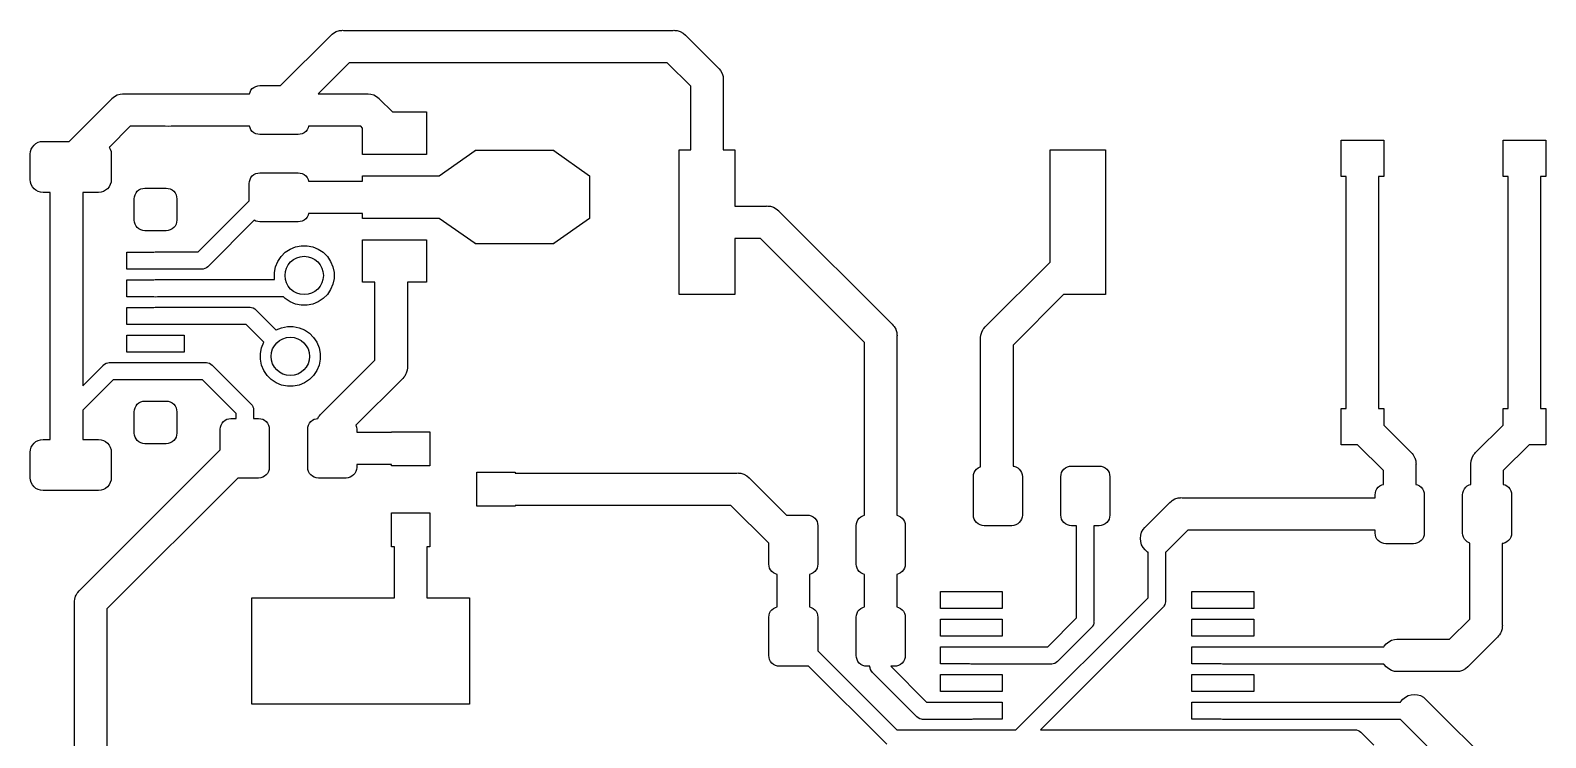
# Model space of a CAD drawing. Extents: x -39.8 to -4.3, y 0.5 to 39.2.
# Drawn here: x -39.84 to -4.29, y 22.59 to 39.2 of the extents above; entities that cross this region are included whole.
import ezdxf

# ---------------------------------------------------------------- set-up
doc = ezdxf.new("R2010")
doc.units = 0
doc.header["$MEASUREMENT"] = 0
doc.layers.add('BLACK', color=7, linetype='CONTINUOUS')

msp = doc.modelspace()

# ---------------------------------------------------------------- linework, layer by layer
at = {"layer": 'BLACK', "linetype": 'CONTINUOUS'}
for p, q in [((-32.7857, 39.0857), (-32.757, 39.1092)), ((-32.757, 39.1092), (-32.7277, 39.1333)), ((-32.7277, 39.1333), (-32.6615, 39.1687)), ((-32.6615, 39.1687), (-32.5897, 39.1905)), ((-32.5897, 39.1905), (-32.5337, 39.196)), ((-32.5337, 39.196), (-32.515, 39.1978)), ((-32.5337, 39.196), (-32.5337, 39.196)), ((-32.515, 39.1978), (-32.4963, 39.196)), ((-32.4963, 39.196), (-24.7587, 39.196)), ((-24.7587, 39.196), (-24.74, 39.1978)), ((-24.74, 39.1978), (-24.7213, 39.196)), ((-24.7213, 39.196), (-24.7213, 39.196)), ((-24.7213, 39.196), (-24.6653, 39.1905)), ((-24.6653, 39.1905), (-24.5935, 39.1687)), ((-24.5935, 39.1687), (-24.5273, 39.1333)), ((-24.5273, 39.1333), (-24.4693, 39.0857)), ((-33.9688, 37.9), (-32.7976, 39.0712)), ((-32.7976, 39.0712), (-32.7857, 39.0857)), ((-24.4693, 39.0857), (-24.4574, 39.0712)), ((-24.4574, 39.0712), (-23.7088, 38.3226)), ((-32.3572, 38.434), (-33.0852, 37.706)), ((-24.8978, 38.434), (-32.3572, 38.434)), ((-24.346, 37.8822), (-24.8978, 38.434)), ((-23.7088, 38.3226), (-23.6943, 38.3107)), ((-23.6943, 38.3107), (-23.6824, 38.2962)), ((-23.6824, 38.2962), (-23.6824, 38.2962)), ((-23.6824, 38.2962), (-23.6467, 38.2527)), ((-23.6467, 38.2527), (-23.6113, 38.1865)), ((-23.6113, 38.1865), (-23.5895, 38.1147)), ((-23.5895, 38.1147), (-23.584, 38.0587)), ((-23.584, 38.0587), (-23.5822, 38.04)), ((-23.5822, 38.04), (-23.584, 38.0213)), ((-37.8015, 37.6787), (-37.7297, 37.7005)), ((-37.7297, 37.7005), (-37.6737, 37.706)), ((-37.6737, 37.706), (-37.655, 37.7078)), ((-37.6737, 37.706), (-37.6737, 37.706)), ((-37.655, 37.7078), (-37.6363, 37.706)), ((-37.6363, 37.706), (-36.6187, 37.706)), ((-36.6187, 37.706), (-36.6, 37.7078)), ((-36.6, 37.7078), (-36.5813, 37.706)), ((-36.5813, 37.706), (-34.698, 37.706)), ((-34.698, 37.706), (-34.686, 37.7457)), ((-34.686, 37.7457), (-34.6629, 37.7889)), ((-34.6629, 37.7889), (-34.6318, 37.8268)), ((-34.6318, 37.8268), (-34.5939, 37.8579)), ((-34.5939, 37.8579), (-34.5507, 37.881)), ((-34.5507, 37.881), (-34.5038, 37.8952)), ((-34.5038, 37.8952), (-34.455, 37.9)), ((-34.455, 37.9), (-33.9688, 37.9)), ((-33.0852, 37.706), (-31.9487, 37.706)), ((-31.9487, 37.706), (-31.93, 37.7078)), ((-31.93, 37.7078), (-31.9113, 37.706)), ((-31.9113, 37.706), (-31.9113, 37.706)), ((-31.9113, 37.706), (-31.8553, 37.7005)), ((-31.8553, 37.7005), (-31.7835, 37.6787)), ((-24.346, 36.39), (-24.346, 37.8822)), ((-23.584, 38.0213), (-23.584, 36.39)), ((-38.5237, 36.9951), (-37.9376, 37.5812)), ((-37.9376, 37.5812), (-37.9257, 37.5957)), ((-37.9257, 37.5957), (-37.897, 37.6193)), ((-37.897, 37.6193), (-37.8677, 37.6433)), ((-37.8677, 37.6433), (-37.8015, 37.6787)), ((-31.7835, 37.6787), (-31.7173, 37.6433)), ((-31.7173, 37.6433), (-31.6593, 37.5957)), ((-31.6593, 37.5957), (-31.6474, 37.5812)), ((-31.6474, 37.5812), (-31.3462, 37.28)), ((-38.9288, 36.59), (-38.5237, 36.9951)), ((-38.5237, 36.9951), (-38.5237, 36.9951)), ((-31.3462, 37.28), (-30.545, 37.28)), ((-30.545, 37.28), (-30.545, 36.28)), ((-37.4972, 36.944), (-37.9849, 36.4563)), ((-36.6745, 36.944), (-37.4972, 36.944)), ((-36.605, 36.9372), (-36.6745, 36.944)), ((-36.5355, 36.944), (-36.605, 36.9372)), ((-34.698, 36.944), (-36.5355, 36.944)), ((-34.686, 36.9043), (-34.698, 36.944)), ((-34.6629, 36.8611), (-34.686, 36.9043)), ((-34.6318, 36.8232), (-34.6629, 36.8611)), ((-34.5939, 36.7921), (-34.6318, 36.8232)), ((-34.5507, 36.769), (-34.5939, 36.7921)), ((-34.5038, 36.7548), (-34.5507, 36.769)), ((-34.455, 36.75), (-34.5038, 36.7548)), ((-33.555, 36.75), (-34.455, 36.75)), ((-33.5062, 36.7548), (-33.555, 36.75)), ((-33.4593, 36.769), (-33.5062, 36.7548)), ((-33.4161, 36.7921), (-33.4593, 36.769)), ((-33.3782, 36.8232), (-33.4161, 36.7921)), ((-33.3471, 36.8611), (-33.3782, 36.8232)), ((-33.324, 36.9043), (-33.3471, 36.8611)), ((-33.312, 36.944), (-33.324, 36.9043)), ((-32.0878, 36.944), (-33.312, 36.944)), ((-32.045, 36.9012), (-32.0878, 36.944)), ((-32.045, 36.28), (-32.045, 36.9012)), ((-39.84, 36.29), (-39.8342, 36.3485)), ((-39.84, 35.69), (-39.84, 36.29)), ((-39.8342, 36.3485), (-39.8172, 36.4048)), ((-39.8172, 36.4048), (-39.7894, 36.4567)), ((-39.7894, 36.4567), (-39.7521, 36.5021)), ((-39.7521, 36.5021), (-39.7067, 36.5394)), ((-39.7067, 36.5394), (-39.6548, 36.5672)), ((-39.6548, 36.5672), (-39.5985, 36.5842)), ((-39.5985, 36.5842), (-39.54, 36.59)), ((-39.54, 36.59), (-38.9288, 36.59)), ((-37.9849, 36.4563), (-37.9885, 36.4527)), ((-37.9885, 36.4527), (-37.9628, 36.4048)), ((-37.9849, 36.4563), (-37.9849, 36.4563)), ((-37.9628, 36.4048), (-37.9458, 36.3485)), ((-37.9458, 36.3485), (-37.94, 36.29)), ((-37.94, 36.29), (-37.94, 35.69)), ((-30.545, 36.28), (-32.045, 36.28)), ((-30.2485, 35.7799), (-29.4015, 36.3728)), ((-29.4015, 36.3728), (-29.4015, 36.38)), ((-29.4015, 36.38), (-27.5615, 36.38)), ((-27.5615, 36.38), (-27.5615, 36.3719)), ((-27.5615, 36.3719), (-26.723, 35.78)), ((-24.615, 32.99), (-24.615, 36.39)), ((-24.615, 36.39), (-24.346, 36.39)), ((-23.584, 36.39), (-23.315, 36.39)), ((-23.315, 36.39), (-23.315, 35.071)), ((-15.915, 33.7538), (-15.915, 36.39)), ((-15.915, 36.39), (-14.615, 36.39)), ((-14.615, 36.39), (-14.615, 32.99)), ((-9.09, 35.765), (-9.09, 36.615)), ((-9.09, 36.615), (-8.09, 36.615)), ((-8.09, 36.615), (-8.09, 35.765)), ((-5.29, 35.765), (-5.29, 36.615)), ((-5.29, 36.615), (-4.29, 36.615)), ((-4.29, 36.615), (-4.29, 35.765)), ((-39.8342, 35.6315), (-39.84, 35.69)), ((-39.8172, 35.5752), (-39.8342, 35.6315)), ((-39.7894, 35.5233), (-39.8172, 35.5752)), ((-37.9628, 35.5752), (-37.9906, 35.5233)), ((-37.9458, 35.6315), (-37.9628, 35.5752)), ((-37.94, 35.69), (-37.9458, 35.6315)), ((-34.705, 35.6), (-34.7002, 35.6488)), ((-34.705, 35.1935), (-34.705, 35.6)), ((-34.7002, 35.6488), (-34.686, 35.6957)), ((-34.686, 35.6957), (-34.6629, 35.7389)), ((-34.6629, 35.7389), (-34.6318, 35.7768)), ((-34.6318, 35.7768), (-34.5939, 35.8079)), ((-34.5939, 35.8079), (-34.5507, 35.831)), ((-34.5507, 35.831), (-34.5038, 35.8452)), ((-34.5038, 35.8452), (-34.455, 35.85)), ((-34.455, 35.85), (-33.555, 35.85)), ((-33.555, 35.85), (-33.5062, 35.8452)), ((-33.5062, 35.8452), (-33.4593, 35.831)), ((-33.4593, 35.831), (-33.4161, 35.8079)), ((-33.4161, 35.8079), (-33.3782, 35.7768)), ((-33.3782, 35.7768), (-33.3471, 35.7389)), ((-33.3471, 35.7389), (-33.324, 35.6957)), ((-33.324, 35.6957), (-33.312, 35.656)), ((-33.312, 35.656), (-32.0485, 35.656)), ((-32.0485, 35.656), (-32.0485, 35.78)), ((-32.0485, 35.78), (-30.2485, 35.78)), ((-30.2485, 35.78), (-30.2485, 35.7799)), ((-26.723, 35.78), (-26.723, 34.78)), ((-8.971, 35.765), (-9.09, 35.765)), ((-8.971, 30.315), (-8.971, 35.765)), ((-8.09, 35.765), (-8.209, 35.765)), ((-8.209, 35.765), (-8.209, 30.315)), ((-5.171, 35.765), (-5.29, 35.765)), ((-5.171, 30.315), (-5.171, 35.765)), ((-4.29, 35.765), (-4.409, 35.765)), ((-4.409, 35.765), (-4.409, 30.315)), ((-39.7521, 35.4779), (-39.7894, 35.5233)), ((-39.7067, 35.4406), (-39.7521, 35.4779)), ((-39.6548, 35.4128), (-39.7067, 35.4406)), ((-39.5985, 35.3958), (-39.6548, 35.4128)), ((-39.54, 35.39), (-39.5985, 35.3958)), ((-39.371, 35.39), (-39.54, 35.39)), ((-39.371, 29.59), (-39.371, 35.39)), ((-38.24, 35.39), (-38.609, 35.39)), ((-38.609, 35.39), (-38.609, 30.8523)), ((-38.1815, 35.3958), (-38.24, 35.39)), ((-38.1252, 35.4128), (-38.1815, 35.3958)), ((-38.0733, 35.4406), (-38.1252, 35.4128)), ((-38.0279, 35.4779), (-38.0733, 35.4406)), ((-37.9906, 35.5233), (-38.0279, 35.4779)), ((-37.4025, 35.24), (-37.3977, 35.2888)), ((-37.4025, 34.74), (-37.4025, 35.24)), ((-37.3977, 35.2888), (-37.3835, 35.3357)), ((-37.3835, 35.3357), (-37.3604, 35.3789)), ((-37.3604, 35.3789), (-37.3293, 35.4168)), ((-37.3293, 35.4168), (-37.2914, 35.4479)), ((-37.2914, 35.4479), (-37.2482, 35.471)), ((-37.2482, 35.471), (-37.2013, 35.4852)), ((-37.2013, 35.4852), (-37.1525, 35.49)), ((-37.1525, 35.49), (-36.6525, 35.49)), ((-36.6525, 35.49), (-36.6037, 35.4852)), ((-36.6037, 35.4852), (-36.5568, 35.471)), ((-36.5568, 35.471), (-36.5136, 35.4479)), ((-36.5136, 35.4479), (-36.4757, 35.4168)), ((-36.4757, 35.4168), (-36.4446, 35.3789)), ((-36.4446, 35.3789), (-36.4215, 35.3357)), ((-36.4215, 35.3357), (-36.4073, 35.2888)), ((-36.4073, 35.2888), (-36.4025, 35.24)), ((-36.4025, 35.24), (-36.4025, 34.74)), ((-35.9053, 33.9932), (-34.705, 35.1935)), ((-33.324, 34.8543), (-33.3471, 34.8111)), ((-33.312, 34.894), (-33.324, 34.8543)), ((-32.0485, 34.894), (-33.312, 34.894)), ((-32.0485, 34.78), (-32.0485, 34.894)), ((-23.315, 35.071), (-22.5717, 35.071)), ((-22.5717, 35.071), (-22.553, 35.0728)), ((-22.553, 35.0728), (-22.5343, 35.071)), ((-22.5343, 35.071), (-22.5343, 35.071)), ((-22.5343, 35.071), (-22.4783, 35.0655)), ((-22.4783, 35.0655), (-22.4065, 35.0437)), ((-22.4065, 35.0437), (-22.3403, 35.0083)), ((-22.3403, 35.0083), (-22.2823, 34.9607)), ((-22.2823, 34.9607), (-22.2704, 34.9462)), ((-22.2704, 34.9462), (-19.6338, 32.3096)), ((-37.3977, 34.6912), (-37.4025, 34.74)), ((-37.3835, 34.6443), (-37.3977, 34.6912)), ((-37.3604, 34.6011), (-37.3835, 34.6443)), ((-37.3293, 34.5632), (-37.3604, 34.6011)), ((-37.2914, 34.5321), (-37.3293, 34.5632)), ((-37.2482, 34.509), (-37.2914, 34.5321)), ((-37.2013, 34.4948), (-37.2482, 34.509)), ((-37.1525, 34.49), (-37.2013, 34.4948)), ((-36.6525, 34.49), (-37.1525, 34.49)), ((-36.6037, 34.4948), (-36.6525, 34.49)), ((-36.5568, 34.509), (-36.6037, 34.4948)), ((-36.5136, 34.5321), (-36.5568, 34.509)), ((-36.4757, 34.5632), (-36.5136, 34.5321)), ((-36.4446, 34.6011), (-36.4757, 34.5632)), ((-36.4215, 34.6443), (-36.4446, 34.6011)), ((-36.4073, 34.6912), (-36.4215, 34.6443)), ((-36.4025, 34.74), (-36.4073, 34.6912)), ((-34.5859, 34.7379), (-35.6704, 33.6534)), ((-34.5507, 34.719), (-34.5859, 34.7379)), ((-34.5038, 34.7048), (-34.5507, 34.719)), ((-34.455, 34.7), (-34.5038, 34.7048)), ((-33.555, 34.7), (-34.455, 34.7)), ((-33.5062, 34.7048), (-33.555, 34.7)), ((-33.4593, 34.719), (-33.5062, 34.7048)), ((-33.4161, 34.7421), (-33.4593, 34.719)), ((-33.3782, 34.7732), (-33.4161, 34.7421)), ((-33.3471, 34.8111), (-33.3782, 34.7732)), ((-30.2485, 34.78), (-32.0485, 34.78)), ((-29.4015, 34.1872), (-30.2485, 34.7801)), ((-30.2485, 34.7801), (-30.2485, 34.78)), ((-26.723, 34.78), (-27.5615, 34.1881)), ((-33.6192, 34.1131), (-33.4839, 34.14)), ((-33.4839, 34.14), (-33.3461, 34.14)), ((-33.3461, 34.14), (-33.2108, 34.1131)), ((-32.045, 33.28), (-32.045, 34.28)), ((-32.045, 34.28), (-30.545, 34.28)), ((-30.545, 34.28), (-30.545, 33.28)), ((-29.4015, 34.18), (-29.4015, 34.1872)), ((-27.5615, 34.18), (-29.4015, 34.18)), ((-27.5615, 34.1881), (-27.5615, 34.18)), ((-22.7108, 34.309), (-23.315, 34.309)), ((-23.315, 34.309), (-23.315, 32.99)), ((-20.271, 31.8692), (-22.7108, 34.309)), ((-37.5775, 33.59), (-37.5775, 33.99)), ((-37.5775, 33.99), (-36.9432, 33.99)), ((-36.9432, 33.99), (-36.9423, 33.9903)), ((-36.9423, 33.9903), (-36.9125, 33.9932)), ((-36.9125, 33.9932), (-35.9053, 33.9932)), ((-34.0353, 33.7716), (-33.9587, 33.8862)), ((-33.9587, 33.8862), (-33.8612, 33.9837)), ((-33.8612, 33.9837), (-33.7466, 34.0603)), ((-33.7466, 34.0603), (-33.6192, 34.1131)), ((-33.2108, 34.1131), (-33.0834, 34.0603)), ((-33.0834, 34.0603), (-32.9688, 33.9837)), ((-32.9688, 33.9837), (-32.8713, 33.8862)), ((-32.8713, 33.8862), (-32.7947, 33.7716)), ((-36.9432, 33.59), (-37.5775, 33.59)), ((-36.9423, 33.5897), (-36.9432, 33.59)), ((-36.9125, 33.5868), (-36.9423, 33.5897)), ((-35.8311, 33.5868), (-36.9125, 33.5868)), ((-35.8211, 33.5858), (-35.8311, 33.5868)), ((-35.8111, 33.5868), (-35.8211, 33.5858)), ((-35.7813, 33.5897), (-35.8111, 33.5868)), ((-35.8111, 33.5868), (-35.8111, 33.5868)), ((-35.743, 33.6014), (-35.7813, 33.5897)), ((-35.7077, 33.6202), (-35.743, 33.6014)), ((-35.6767, 33.6456), (-35.7077, 33.6202)), ((-35.6704, 33.6534), (-35.6767, 33.6456)), ((-34.115, 33.5089), (-34.0881, 33.6442)), ((-34.115, 33.3711), (-34.115, 33.5089)), ((-34.0881, 33.6442), (-34.0353, 33.7716)), ((-32.7947, 33.7716), (-32.7419, 33.6442)), ((-32.7419, 33.6442), (-32.715, 33.5089)), ((-32.715, 33.5089), (-32.715, 33.3711)), ((-17.4212, 32.2476), (-15.915, 33.7538)), ((-37.5775, 32.94), (-37.5775, 33.34)), ((-37.5775, 33.34), (-36.9432, 33.34)), ((-36.9432, 33.34), (-36.9423, 33.3403)), ((-36.9423, 33.3403), (-36.9125, 33.3432)), ((-36.9125, 33.3432), (-36.9025, 33.3442)), ((-36.9125, 33.3432), (-36.9125, 33.3432)), ((-36.9025, 33.3442), (-36.8925, 33.3432)), ((-36.8925, 33.3432), (-34.1095, 33.3432)), ((-34.1095, 33.3432), (-34.115, 33.3711)), ((-32.7947, 33.1084), (-32.8713, 32.9938)), ((-32.7419, 33.2358), (-32.7947, 33.1084)), ((-32.715, 33.3711), (-32.7419, 33.2358)), ((-31.756, 33.28), (-32.045, 33.28)), ((-31.756, 31.4478), (-31.756, 33.28)), ((-30.545, 33.28), (-30.994, 33.28)), ((-30.994, 33.28), (-30.994, 31.3087)), ((-36.9506, 32.94), (-37.5775, 32.94)), ((-36.9391, 32.9365), (-36.9506, 32.94)), ((-36.8993, 32.9326), (-36.9391, 32.9365)), ((-36.8595, 32.9365), (-36.8993, 32.9326)), ((-36.8586, 32.9368), (-36.8595, 32.9365)), ((-33.9017, 32.9368), (-36.8586, 32.9368)), ((-33.8612, 32.8963), (-33.9017, 32.9368)), ((-33.7466, 32.8197), (-33.8612, 32.8963)), ((-33.6192, 32.7669), (-33.7466, 32.8197)), ((-33.4839, 32.74), (-33.6192, 32.7669)), ((-33.3461, 32.74), (-33.4839, 32.74)), ((-33.2108, 32.7669), (-33.3461, 32.74)), ((-33.0834, 32.8197), (-33.2108, 32.7669)), ((-32.9688, 32.8963), (-33.0834, 32.8197)), ((-32.8713, 32.9938), (-32.9688, 32.8963)), ((-23.315, 32.99), (-24.615, 32.99)), ((-15.6012, 32.99), (-16.784, 31.8072)), ((-14.615, 32.99), (-15.6012, 32.99)), ((-37.5775, 32.29), (-37.5775, 32.69)), ((-37.5775, 32.69), (-36.9432, 32.69)), ((-36.9432, 32.69), (-36.9423, 32.6903)), ((-36.9423, 32.6903), (-36.9125, 32.6932)), ((-36.9125, 32.6932), (-34.7, 32.6932)), ((-34.7, 32.6932), (-34.69, 32.6942)), ((-34.69, 32.6942), (-34.68, 32.6932)), ((-34.68, 32.6932), (-34.68, 32.6932)), ((-34.68, 32.6932), (-34.6502, 32.6903)), ((-34.6502, 32.6903), (-34.6119, 32.6786)), ((-34.6119, 32.6786), (-34.5766, 32.6598)), ((-34.5766, 32.6598), (-34.5456, 32.6344)), ((-34.5456, 32.6344), (-34.5393, 32.6266)), ((-34.5393, 32.6266), (-34.2893, 32.3766)), ((-34.2893, 32.3766), (-34.2893, 32.3766)), ((-34.2893, 32.3766), (-34.0724, 32.1598)), ((-36.9432, 32.29), (-37.5775, 32.29)), ((-37.5775, 31.64), (-37.5775, 32.04)), ((-37.5775, 32.04), (-36.2275, 32.04)), ((-36.9423, 32.2897), (-36.9432, 32.29)), ((-36.9125, 32.2868), (-36.9423, 32.2897)), ((-34.7742, 32.2868), (-36.9125, 32.2868)), ((-36.2275, 32.04), (-36.2275, 31.64)), ((-34.5766, 32.0893), (-34.7742, 32.2868)), ((-34.3598, 31.8724), (-34.5766, 32.0893)), ((-34.5766, 32.0893), (-34.5766, 32.0893)), ((-34.0724, 32.1598), (-34.0716, 32.1603)), ((-34.0716, 32.1603), (-33.9442, 32.2131)), ((-33.9442, 32.2131), (-33.8089, 32.24)), ((-33.8089, 32.24), (-33.6711, 32.24)), ((-33.6711, 32.24), (-33.5358, 32.2131)), ((-33.5358, 32.2131), (-33.4084, 32.1603)), ((-33.4084, 32.1603), (-33.2938, 32.0837)), ((-33.2938, 32.0837), (-33.1963, 31.9862)), ((-19.6338, 32.3096), (-19.6193, 32.2977)), ((-19.6193, 32.2977), (-19.5957, 32.269)), ((-19.5957, 32.269), (-19.5717, 32.2397)), ((-19.5717, 32.2397), (-19.5385, 32.1777)), ((-19.5385, 32.1777), (-19.5363, 32.1735)), ((-19.5363, 32.1735), (-19.5145, 32.1017)), ((-19.5145, 32.1017), (-19.5096, 32.0514)), ((-19.5096, 32.0514), (-19.5072, 32.027)), ((-19.5072, 32.027), (-19.509, 32.0083)), ((-19.509, 32.0083), (-19.509, 27.808)), ((-17.5458, 31.9862), (-17.5405, 32.0397)), ((-17.5405, 32.0397), (-17.5187, 32.1115)), ((-17.5187, 32.1115), (-17.4926, 32.1603)), ((-17.4926, 32.1603), (-17.4833, 32.1777)), ((-17.4833, 32.1777), (-17.4673, 32.1972)), ((-17.4673, 32.1972), (-17.4357, 32.2357)), ((-17.4357, 32.2357), (-17.4212, 32.2476)), ((-36.2275, 31.64), (-37.5775, 31.64)), ((-34.44, 31.6089), (-34.4131, 31.7442)), ((-34.4131, 31.7442), (-34.3603, 31.8716)), ((-34.3603, 31.8716), (-34.3598, 31.8724)), ((-33.1963, 31.9862), (-33.1197, 31.8716)), ((-33.1197, 31.8716), (-33.0669, 31.7442)), ((-33.0669, 31.7442), (-33.04, 31.6089)), ((-20.271, 27.9337), (-20.271, 31.8692)), ((-17.5478, 31.965), (-17.5458, 31.9862)), ((-17.546, 31.9463), (-17.5478, 31.965)), ((-17.546, 28.9504), (-17.546, 31.9463)), ((-16.784, 31.8072), (-16.784, 28.9619)), ((-38.609, 30.8523), (-38.1346, 31.3266)), ((-38.1346, 31.3266), (-38.1283, 31.3344)), ((-38.1283, 31.3344), (-38.0973, 31.3598)), ((-38.0973, 31.3598), (-38.062, 31.3786)), ((-38.062, 31.3786), (-38.0237, 31.3903)), ((-38.0237, 31.3903), (-37.9939, 31.3932)), ((-37.9939, 31.3932), (-37.9839, 31.3942)), ((-37.9939, 31.3932), (-37.9939, 31.3932)), ((-37.9839, 31.3942), (-37.9739, 31.3932)), ((-37.9739, 31.3932), (-35.725, 31.3932)), ((-35.725, 31.3932), (-35.715, 31.3942)), ((-35.715, 31.3942), (-35.705, 31.3932)), ((-35.705, 31.3932), (-35.705, 31.3932)), ((-35.705, 31.3932), (-35.6752, 31.3903)), ((-35.6752, 31.3903), (-35.6369, 31.3786)), ((-35.6369, 31.3786), (-35.6016, 31.3598)), ((-35.6016, 31.3598), (-35.5706, 31.3344)), ((-35.5706, 31.3344), (-35.5643, 31.3266)), ((-35.5643, 31.3266), (-34.6714, 30.4337)), ((-34.44, 31.4711), (-34.44, 31.6089)), ((-34.4131, 31.3358), (-34.44, 31.4711)), ((-34.3603, 31.2084), (-34.4131, 31.3358)), ((-33.0669, 31.3358), (-33.1197, 31.2084)), ((-33.04, 31.4711), (-33.0669, 31.3358)), ((-33.04, 31.6089), (-33.04, 31.4711)), ((-33.0142, 30.1896), (-31.756, 31.4478)), ((-30.994, 31.3087), (-30.9922, 31.29)), ((-30.9922, 31.29), (-30.994, 31.2713)), ((-37.8997, 30.9868), (-38.609, 30.2775)), ((-35.7992, 30.9868), (-37.8997, 30.9868)), ((-35.0112, 30.1988), (-35.7992, 30.9868)), ((-34.2837, 31.0938), (-34.3603, 31.2084)), ((-34.1862, 30.9963), (-34.2837, 31.0938)), ((-34.0716, 30.9197), (-34.1862, 30.9963)), ((-33.2938, 30.9963), (-33.4084, 30.9197)), ((-33.1963, 31.0938), (-33.2938, 30.9963)), ((-33.1197, 31.2084), (-33.1963, 31.0938)), ((-31.1188, 31.0074), (-32.2012, 29.925)), ((-31.1043, 31.0193), (-31.1188, 31.0074)), ((-31.0763, 31.0534), (-31.1043, 31.0193)), ((-31.0567, 31.0773), (-31.0763, 31.0534)), ((-31.0382, 31.1119), (-31.0567, 31.0773)), ((-31.0213, 31.1435), (-31.0382, 31.1119)), ((-30.9995, 31.2153), (-31.0213, 31.1435)), ((-30.994, 31.2713), (-30.9995, 31.2153)), ((-30.994, 31.2713), (-30.994, 31.2713)), ((-33.9442, 30.8669), (-34.0716, 30.9197)), ((-33.8089, 30.84), (-33.9442, 30.8669)), ((-33.6711, 30.84), (-33.8089, 30.84)), ((-33.5358, 30.8669), (-33.6711, 30.84)), ((-33.4084, 30.9197), (-33.5358, 30.8669)), ((-38.609, 30.2775), (-38.609, 29.59)), ((-37.4025, 30.24), (-37.3977, 30.2888)), ((-37.4025, 29.74), (-37.4025, 30.24)), ((-37.3977, 30.2888), (-37.3835, 30.3357)), ((-37.3835, 30.3357), (-37.3604, 30.3789)), ((-37.3604, 30.3789), (-37.3293, 30.4168)), ((-37.3293, 30.4168), (-37.2914, 30.4479)), ((-37.2914, 30.4479), (-37.2482, 30.471)), ((-37.2482, 30.471), (-37.2013, 30.4852)), ((-37.2013, 30.4852), (-37.1525, 30.49)), ((-37.1525, 30.49), (-36.6525, 30.49)), ((-36.6525, 30.49), (-36.6037, 30.4852)), ((-36.6037, 30.4852), (-36.5568, 30.471)), ((-36.5568, 30.471), (-36.5136, 30.4479)), ((-36.5136, 30.4479), (-36.4757, 30.4168)), ((-36.4757, 30.4168), (-36.4446, 30.3789)), ((-36.4446, 30.3789), (-36.4215, 30.3357)), ((-36.4215, 30.3357), (-36.4073, 30.2888)), ((-36.4073, 30.2888), (-36.4025, 30.24)), ((-36.4025, 30.24), (-36.4025, 29.74)), ((-34.6714, 30.4337), (-34.6636, 30.4274)), ((-34.6636, 30.4274), (-34.6573, 30.4196)), ((-34.6573, 30.4196), (-34.6382, 30.3964)), ((-34.6382, 30.3964), (-34.6194, 30.3611)), ((-34.6194, 30.3611), (-34.6171, 30.3537)), ((-34.6171, 30.3537), (-34.6077, 30.3228)), ((-34.6077, 30.3228), (-34.6048, 30.293)), ((-34.6048, 30.293), (-34.6048, 30.293)), ((-34.6048, 30.293), (-34.6038, 30.283)), ((-34.6038, 30.283), (-34.6048, 30.273)), ((-34.6048, 30.273), (-34.6048, 30.082)), ((-9.09, 29.465), (-9.09, 30.315)), ((-9.09, 30.315), (-8.971, 30.315)), ((-8.209, 30.315), (-8.09, 30.315)), ((-8.09, 30.315), (-8.09, 29.9288)), ((-5.29, 29.9288), (-5.29, 30.315)), ((-5.29, 30.315), (-5.171, 30.315)), ((-4.409, 30.315), (-4.29, 30.315)), ((-4.29, 30.315), (-4.29, 29.465)), ((-35.383, 29.832), (-35.3782, 29.8808)), ((-35.3782, 29.8808), (-35.364, 29.9277)), ((-35.364, 29.9277), (-35.3409, 29.9709)), ((-35.3409, 29.9709), (-35.3098, 30.0088)), ((-35.3098, 30.0088), (-35.2719, 30.0399)), ((-35.2719, 30.0399), (-35.2287, 30.063)), ((-35.2287, 30.063), (-35.1818, 30.0772)), ((-35.1818, 30.0772), (-35.133, 30.082)), ((-35.133, 30.082), (-35.0112, 30.082)), ((-35.0112, 30.082), (-35.0112, 30.1988)), ((-34.6048, 30.082), (-34.483, 30.082)), ((-34.483, 30.082), (-34.4342, 30.0772)), ((-34.4342, 30.0772), (-34.3873, 30.063)), ((-34.3873, 30.063), (-34.3441, 30.0399)), ((-34.3441, 30.0399), (-34.3062, 30.0088)), ((-34.3062, 30.0088), (-34.2751, 29.9709)), ((-34.2751, 29.9709), (-34.252, 29.9277)), ((-34.252, 29.9277), (-34.2378, 29.8808)), ((-34.2378, 29.8808), (-34.233, 29.832)), ((-33.333, 29.832), (-33.3282, 29.8808)), ((-33.3282, 29.8808), (-33.314, 29.9277)), ((-33.314, 29.9277), (-33.2909, 29.9709)), ((-33.2909, 29.9709), (-33.2598, 30.0088)), ((-33.2598, 30.0088), (-33.2219, 30.0399)), ((-33.2219, 30.0399), (-33.1787, 30.063)), ((-33.1787, 30.063), (-33.1318, 30.0772)), ((-33.1318, 30.0772), (-33.0972, 30.0806)), ((-33.0972, 30.0806), (-33.0899, 30.0944)), ((-33.0899, 30.0944), (-33.0763, 30.1197)), ((-33.0763, 30.1197), (-33.0563, 30.1441)), ((-33.0563, 30.1441), (-33.0287, 30.1777)), ((-33.0287, 30.1777), (-33.0142, 30.1896)), ((-32.2012, 29.925), (-32.1878, 29.8808)), ((-32.1878, 29.8808), (-32.183, 29.832)), ((-8.09, 29.9288), (-7.45883, 29.2976)), ((-5.92117, 29.2976), (-5.29, 29.9288)), ((-39.7521, 29.5021), (-39.7067, 29.5394)), ((-39.7067, 29.5394), (-39.6548, 29.5672)), ((-39.6548, 29.5672), (-39.5985, 29.5842)), ((-39.5985, 29.5842), (-39.54, 29.59)), ((-39.54, 29.59), (-39.371, 29.59)), ((-38.609, 29.59), (-38.24, 29.59)), ((-38.24, 29.59), (-38.1815, 29.5842)), ((-38.1815, 29.5842), (-38.1252, 29.5672)), ((-38.1252, 29.5672), (-38.0733, 29.5394)), ((-38.0733, 29.5394), (-38.0279, 29.5021)), ((-37.3977, 29.6912), (-37.4025, 29.74)), ((-37.3835, 29.6443), (-37.3977, 29.6912)), ((-37.3604, 29.6011), (-37.3835, 29.6443)), ((-37.3293, 29.5632), (-37.3604, 29.6011)), ((-37.2914, 29.5321), (-37.3293, 29.5632)), ((-37.2482, 29.509), (-37.2914, 29.5321)), ((-37.2013, 29.4948), (-37.2482, 29.509)), ((-36.5568, 29.509), (-36.6037, 29.4948)), ((-36.5136, 29.5321), (-36.5568, 29.509)), ((-36.4757, 29.5632), (-36.5136, 29.5321)), ((-36.4446, 29.6011), (-36.4757, 29.5632)), ((-36.4215, 29.6443), (-36.4446, 29.6011)), ((-36.4073, 29.6912), (-36.4215, 29.6443)), ((-36.4025, 29.74), (-36.4073, 29.6912)), ((-35.383, 29.3458), (-35.383, 29.832)), ((-34.233, 29.832), (-34.233, 28.932)), ((-33.333, 28.932), (-33.333, 29.832)), ((-32.183, 29.832), (-32.183, 29.763)), ((-32.183, 29.763), (-31.365, 29.763)), ((-31.365, 29.763), (-31.365, 29.77)), ((-31.365, 29.77), (-30.465, 29.77)), ((-30.465, 29.77), (-30.465, 28.97)), ((-39.84, 29.29), (-39.8342, 29.3485)), ((-39.84, 28.69), (-39.84, 29.29)), ((-39.8342, 29.3485), (-39.8172, 29.4048)), ((-39.8172, 29.4048), (-39.7894, 29.4567)), ((-39.7894, 29.4567), (-39.7521, 29.5021)), ((-38.6798, 26.049), (-35.383, 29.3458)), ((-38.0279, 29.5021), (-37.9906, 29.4567)), ((-37.9906, 29.4567), (-37.9628, 29.4048)), ((-37.9628, 29.4048), (-37.9458, 29.3485)), ((-37.9458, 29.3485), (-37.94, 29.29)), ((-37.94, 29.29), (-37.94, 28.69)), ((-37.1525, 29.49), (-37.2013, 29.4948)), ((-36.6525, 29.49), (-37.1525, 29.49)), ((-36.6037, 29.4948), (-36.6525, 29.49)), ((-8.70381, 29.465), (-9.09, 29.465)), ((-8.096, 28.8572), (-8.70381, 29.465)), ((-7.45883, 29.2976), (-7.44429, 29.2857)), ((-7.44429, 29.2857), (-7.42075, 29.257)), ((-7.42075, 29.257), (-7.39668, 29.2277)), ((-7.39668, 29.2277), (-7.36547, 29.1693)), ((-7.36547, 29.1693), (-7.3613, 29.1615)), ((-7.3613, 29.1615), (-7.33951, 29.0897)), ((-6.04049, 29.0897), (-6.0187, 29.1615)), ((-6.0187, 29.1615), (-5.98332, 29.2277)), ((-5.98332, 29.2277), (-5.95399, 29.2634)), ((-5.95399, 29.2634), (-5.93571, 29.2857)), ((-5.93571, 29.2857), (-5.92117, 29.2976)), ((-4.67618, 29.465), (-5.284, 28.8572)), ((-4.29, 29.465), (-4.67618, 29.465)), ((-34.252, 28.8363), (-34.2751, 28.7931)), ((-34.2378, 28.8832), (-34.252, 28.8363)), ((-34.233, 28.932), (-34.2378, 28.8832)), ((-33.3282, 28.8832), (-33.333, 28.932)), ((-33.314, 28.8363), (-33.3282, 28.8832)), ((-33.2909, 28.7931), (-33.314, 28.8363)), ((-32.202, 28.8363), (-32.2251, 28.7931)), ((-32.1878, 28.8832), (-32.202, 28.8363)), ((-32.183, 28.932), (-32.1878, 28.8832)), ((-31.365, 29.001), (-32.183, 29.001)), ((-32.183, 29.001), (-32.183, 28.932)), ((-31.365, 28.97), (-31.365, 29.001)), ((-30.465, 28.97), (-31.365, 28.97)), ((-29.365, 28.02), (-29.365, 28.82)), ((-29.365, 28.82), (-28.465, 28.82)), ((-28.465, 28.82), (-28.465, 28.801)), ((-28.465, 28.801), (-23.2637, 28.801)), ((-23.2637, 28.801), (-23.245, 28.8028)), ((-23.245, 28.8028), (-23.2263, 28.801)), ((-23.2263, 28.801), (-23.2263, 28.801)), ((-23.2263, 28.801), (-23.1703, 28.7955)), ((-17.7102, 28.7638), (-17.696, 28.8107)), ((-17.696, 28.8107), (-17.6729, 28.8539)), ((-17.6729, 28.8539), (-17.6418, 28.8918)), ((-17.6418, 28.8918), (-17.6039, 28.9229)), ((-17.6039, 28.9229), (-17.5607, 28.946)), ((-17.5607, 28.946), (-17.546, 28.9504)), ((-16.784, 28.9619), (-16.7662, 28.9602)), ((-16.7662, 28.9602), (-16.7193, 28.946)), ((-16.7193, 28.946), (-16.6761, 28.9229)), ((-16.6761, 28.9229), (-16.6382, 28.8918)), ((-16.6382, 28.8918), (-16.6071, 28.8539)), ((-16.6071, 28.8539), (-16.584, 28.8107)), ((-16.584, 28.8107), (-16.5698, 28.7638)), ((-15.6602, 28.7638), (-15.646, 28.8107)), ((-15.646, 28.8107), (-15.6229, 28.8539)), ((-15.6229, 28.8539), (-15.5918, 28.8918)), ((-15.5918, 28.8918), (-15.5539, 28.9229)), ((-15.5539, 28.9229), (-15.5107, 28.946)), ((-15.5107, 28.946), (-15.4638, 28.9602)), ((-15.4638, 28.9602), (-15.415, 28.965)), ((-15.415, 28.965), (-14.765, 28.965)), ((-14.765, 28.965), (-14.7162, 28.9602)), ((-14.7162, 28.9602), (-14.6693, 28.946)), ((-14.6693, 28.946), (-14.6261, 28.9229)), ((-14.6261, 28.9229), (-14.5882, 28.8918)), ((-14.5882, 28.8918), (-14.5571, 28.8539)), ((-14.5571, 28.8539), (-14.534, 28.8107)), ((-14.534, 28.8107), (-14.5198, 28.7638)), ((-8.096, 28.533), (-8.096, 28.8572)), ((-7.33951, 29.0897), (-7.334, 29.0337)), ((-7.334, 29.0337), (-7.33216, 29.015)), ((-7.33216, 29.015), (-7.334, 28.9963)), ((-7.334, 28.9963), (-7.334, 28.533)), ((-6.04784, 29.015), (-6.04049, 29.0897)), ((-6.046, 28.9963), (-6.04784, 29.015)), ((-6.046, 28.533), (-6.046, 28.9963)), ((-5.284, 28.8572), (-5.284, 28.533)), ((-39.8342, 28.6315), (-39.84, 28.69)), ((-39.8172, 28.5752), (-39.8342, 28.6315)), ((-39.7894, 28.5233), (-39.8172, 28.5752)), ((-39.7521, 28.4779), (-39.7894, 28.5233)), ((-39.7067, 28.4406), (-39.7521, 28.4779)), ((-39.6548, 28.4128), (-39.7067, 28.4406)), ((-38.0733, 28.4406), (-38.1252, 28.4128)), ((-38.0279, 28.4779), (-38.0733, 28.4406)), ((-34.9692, 28.682), (-38.0427, 25.6085)), ((-37.9906, 28.5233), (-38.0279, 28.4779)), ((-37.9628, 28.5752), (-37.9906, 28.5233)), ((-37.9458, 28.6315), (-37.9628, 28.5752)), ((-37.94, 28.69), (-37.9458, 28.6315)), ((-34.483, 28.682), (-34.9692, 28.682)), ((-34.4342, 28.6868), (-34.483, 28.682)), ((-34.3873, 28.701), (-34.4342, 28.6868)), ((-34.3441, 28.7241), (-34.3873, 28.701)), ((-34.3062, 28.7552), (-34.3441, 28.7241)), ((-34.2751, 28.7931), (-34.3062, 28.7552)), ((-33.2598, 28.7552), (-33.2909, 28.7931)), ((-33.2219, 28.7241), (-33.2598, 28.7552)), ((-33.1787, 28.701), (-33.2219, 28.7241)), ((-33.1318, 28.6868), (-33.1787, 28.701)), ((-33.083, 28.682), (-33.1318, 28.6868)), ((-32.433, 28.682), (-33.083, 28.682)), ((-32.3842, 28.6868), (-32.433, 28.682)), ((-32.3373, 28.701), (-32.3842, 28.6868)), ((-32.2941, 28.7241), (-32.3373, 28.701)), ((-32.2562, 28.7552), (-32.2941, 28.7241)), ((-32.2251, 28.7931), (-32.2562, 28.7552)), ((-23.1703, 28.7955), (-23.0985, 28.7737)), ((-23.0985, 28.7737), (-23.0323, 28.7383)), ((-23.0323, 28.7383), (-22.9743, 28.6907)), ((-22.9743, 28.6907), (-22.9624, 28.6762)), ((-22.9624, 28.6762), (-22.1012, 27.815)), ((-17.715, 28.715), (-17.7102, 28.7638)), ((-17.715, 27.815), (-17.715, 28.715)), ((-16.5698, 28.7638), (-16.565, 28.715)), ((-16.565, 28.715), (-16.565, 27.815)), ((-15.665, 28.715), (-15.6602, 28.7638)), ((-15.665, 27.815), (-15.665, 28.715)), ((-14.5198, 28.7638), (-14.515, 28.715)), ((-14.515, 28.715), (-14.515, 27.815)), ((-8.24787, 28.4289), (-8.21678, 28.4668)), ((-8.21678, 28.4668), (-8.17889, 28.4979)), ((-8.17889, 28.4979), (-8.13567, 28.521)), ((-8.13567, 28.521), (-8.096, 28.533)), ((-7.334, 28.533), (-7.29433, 28.521)), ((-7.29433, 28.521), (-7.25111, 28.4979)), ((-7.25111, 28.4979), (-7.21322, 28.4668)), ((-7.21322, 28.4668), (-7.18213, 28.4289)), ((-6.19787, 28.4289), (-6.16678, 28.4668)), ((-6.16678, 28.4668), (-6.12889, 28.4979)), ((-6.12889, 28.4979), (-6.08567, 28.521)), ((-6.08567, 28.521), (-6.046, 28.533)), ((-5.284, 28.533), (-5.24433, 28.521)), ((-5.24433, 28.521), (-5.20111, 28.4979)), ((-5.20111, 28.4979), (-5.16322, 28.4668)), ((-5.16322, 28.4668), (-5.13213, 28.4289)), ((-39.5985, 28.3958), (-39.6548, 28.4128)), ((-39.54, 28.39), (-39.5985, 28.3958)), ((-38.24, 28.39), (-39.54, 28.39)), ((-38.1815, 28.3958), (-38.24, 28.39)), ((-38.1252, 28.4128), (-38.1815, 28.3958)), ((-13.6976, 27.5212), (-13.1226, 28.0962)), ((-13.1226, 28.0962), (-13.1107, 28.1107)), ((-13.1107, 28.1107), (-13.0708, 28.1435)), ((-13.0708, 28.1435), (-13.0527, 28.1583)), ((-13.0527, 28.1583), (-12.9865, 28.1937)), ((-12.9865, 28.1937), (-12.9147, 28.2155)), ((-12.9147, 28.2155), (-12.8587, 28.221)), ((-12.8587, 28.221), (-12.84, 28.2228)), ((-12.8587, 28.221), (-12.8587, 28.221)), ((-12.84, 28.2228), (-12.8213, 28.221)), ((-12.8213, 28.221), (-8.29, 28.221)), ((-8.29, 28.29), (-8.2852, 28.3388)), ((-8.29, 28.221), (-8.29, 28.29)), ((-8.2852, 28.3388), (-8.27097, 28.3857)), ((-8.27097, 28.3857), (-8.24787, 28.4289)), ((-7.18213, 28.4289), (-7.15903, 28.3857)), ((-7.15903, 28.3857), (-7.1448, 28.3388)), ((-7.1448, 28.3388), (-7.14, 28.29)), ((-7.14, 28.29), (-7.14, 27.39)), ((-6.24, 28.29), (-6.2352, 28.3388)), ((-6.24, 27.39), (-6.24, 28.29)), ((-6.2352, 28.3388), (-6.22097, 28.3857)), ((-6.22097, 28.3857), (-6.19787, 28.4289)), ((-5.13213, 28.4289), (-5.10903, 28.3857)), ((-5.10903, 28.3857), (-5.0948, 28.3388)), ((-5.0948, 28.3388), (-5.09, 28.29)), ((-5.09, 28.29), (-5.09, 27.39)), ((-31.365, 27.07), (-31.365, 27.87)), ((-31.365, 27.87), (-30.465, 27.87)), ((-30.465, 27.87), (-30.465, 27.07)), ((-28.465, 28.02), (-29.365, 28.02)), ((-23.4028, 28.039), (-28.465, 28.039)), ((-28.465, 28.039), (-28.465, 28.02)), ((-22.515, 27.1512), (-23.4028, 28.039)), ((-22.1012, 27.815), (-21.615, 27.815)), ((-21.615, 27.815), (-21.5662, 27.8102)), ((-21.5662, 27.8102), (-21.5193, 27.796)), ((-21.5193, 27.796), (-21.4761, 27.7729)), ((-21.4761, 27.7729), (-21.4382, 27.7418)), ((-21.4382, 27.7418), (-21.4071, 27.7039)), ((-20.4229, 27.7039), (-20.3918, 27.7418)), ((-20.3918, 27.7418), (-20.3539, 27.7729)), ((-20.3539, 27.7729), (-20.3107, 27.796)), ((-20.3107, 27.796), (-20.271, 27.808)), ((-20.271, 27.808), (-20.271, 27.9337)), ((-20.271, 27.9337), (-20.271, 27.9337)), ((-19.509, 27.808), (-19.4693, 27.796)), ((-19.4693, 27.796), (-19.4261, 27.7729)), ((-19.4261, 27.7729), (-19.3882, 27.7418)), ((-19.3882, 27.7418), (-19.3571, 27.7039)), ((-17.7102, 27.7662), (-17.715, 27.815)), ((-17.696, 27.7193), (-17.7102, 27.7662)), ((-16.5698, 27.7662), (-16.584, 27.7193)), ((-16.565, 27.815), (-16.5698, 27.7662)), ((-15.6602, 27.7662), (-15.665, 27.815)), ((-15.646, 27.7193), (-15.6602, 27.7662)), ((-14.5198, 27.7662), (-14.534, 27.7193)), ((-14.515, 27.815), (-14.5198, 27.7662)), ((-21.4071, 27.7039), (-21.384, 27.6607)), ((-21.384, 27.6607), (-21.3698, 27.6138)), ((-21.3698, 27.6138), (-21.365, 27.565)), ((-21.365, 27.565), (-21.365, 26.665)), ((-20.465, 27.565), (-20.4602, 27.6138)), ((-20.465, 26.665), (-20.465, 27.565)), ((-20.4602, 27.6138), (-20.446, 27.6607)), ((-20.446, 27.6607), (-20.4229, 27.7039)), ((-19.3571, 27.7039), (-19.334, 27.6607)), ((-19.334, 27.6607), (-19.3198, 27.6138)), ((-19.3198, 27.6138), (-19.315, 27.565)), ((-19.315, 27.565), (-19.315, 26.665)), ((-17.6729, 27.6761), (-17.696, 27.7193)), ((-17.6418, 27.6382), (-17.6729, 27.6761)), ((-17.6039, 27.6071), (-17.6418, 27.6382)), ((-17.5607, 27.584), (-17.6039, 27.6071)), ((-17.5138, 27.5698), (-17.5607, 27.584)), ((-17.465, 27.565), (-17.5138, 27.5698)), ((-16.815, 27.565), (-17.465, 27.565)), ((-16.7662, 27.5698), (-16.815, 27.565)), ((-16.7193, 27.584), (-16.7662, 27.5698)), ((-16.6761, 27.6071), (-16.7193, 27.584)), ((-16.6382, 27.6382), (-16.6761, 27.6071)), ((-16.6071, 27.6761), (-16.6382, 27.6382)), ((-16.584, 27.7193), (-16.6071, 27.6761)), ((-15.6229, 27.6761), (-15.646, 27.7193)), ((-15.5918, 27.6382), (-15.6229, 27.6761)), ((-15.5539, 27.6071), (-15.5918, 27.6382)), ((-15.5107, 27.584), (-15.5539, 27.6071)), ((-15.4638, 27.5698), (-15.5107, 27.584)), ((-15.415, 27.565), (-15.4638, 27.5698)), ((-15.2932, 27.565), (-15.415, 27.565)), ((-15.2932, 25.3992), (-15.2932, 27.565)), ((-14.765, 27.565), (-14.8868, 27.565)), ((-14.8868, 27.565), (-14.8868, 25.325)), ((-14.7162, 27.5698), (-14.765, 27.565)), ((-14.6693, 27.584), (-14.7162, 27.5698)), ((-14.6261, 27.6071), (-14.6693, 27.584)), ((-14.5882, 27.6382), (-14.6261, 27.6071)), ((-14.5571, 27.6761), (-14.5882, 27.6382)), ((-14.534, 27.7193), (-14.5571, 27.6761)), ((-13.7905, 27.3397), (-13.7687, 27.4115)), ((-13.7687, 27.4115), (-13.7333, 27.4777)), ((-13.7333, 27.4777), (-13.6976, 27.5212)), ((-12.6822, 27.459), (-13.1588, 26.9824)), ((-8.29, 27.459), (-12.6822, 27.459)), ((-8.29, 27.39), (-8.29, 27.459)), ((-8.2852, 27.3412), (-8.29, 27.39)), ((-7.14, 27.39), (-7.1448, 27.3412)), ((-6.2352, 27.3412), (-6.24, 27.39)), ((-5.09, 27.39), (-5.0948, 27.3412)), ((-31.296, 27.07), (-31.365, 27.07)), ((-31.296, 25.87), (-31.296, 27.07)), ((-30.465, 27.07), (-30.534, 27.07)), ((-30.534, 27.07), (-30.534, 25.87)), ((-22.515, 26.665), (-22.515, 27.1512)), ((-13.7978, 27.265), (-13.7905, 27.3397)), ((-13.7905, 27.1903), (-13.7978, 27.265)), ((-13.7687, 27.1185), (-13.7905, 27.1903)), ((-13.7333, 27.0523), (-13.7687, 27.1185)), ((-13.6857, 26.9943), (-13.7333, 27.0523)), ((-8.27097, 27.2943), (-8.2852, 27.3412)), ((-8.24787, 27.2511), (-8.27097, 27.2943)), ((-8.21678, 27.2132), (-8.24787, 27.2511)), ((-8.17889, 27.1821), (-8.21678, 27.2132)), ((-8.13567, 27.159), (-8.17889, 27.1821)), ((-8.08877, 27.1448), (-8.13567, 27.159)), ((-8.04, 27.14), (-8.08877, 27.1448)), ((-7.39, 27.14), (-8.04, 27.14)), ((-7.34123, 27.1448), (-7.39, 27.14)), ((-7.29433, 27.159), (-7.34123, 27.1448)), ((-7.25111, 27.1821), (-7.29433, 27.159)), ((-7.21322, 27.2132), (-7.25111, 27.1821)), ((-7.18213, 27.2511), (-7.21322, 27.2132)), ((-7.15903, 27.2943), (-7.18213, 27.2511)), ((-7.1448, 27.3412), (-7.15903, 27.2943)), ((-6.22097, 27.2943), (-6.2352, 27.3412)), ((-6.19787, 27.2511), (-6.22097, 27.2943)), ((-6.16678, 27.2132), (-6.19787, 27.2511)), ((-6.12889, 27.1821), (-6.16678, 27.2132)), ((-6.08567, 27.159), (-6.12889, 27.1821)), ((-6.071, 27.1546), (-6.08567, 27.159)), ((-6.071, 25.3728), (-6.071, 27.1546)), ((-5.29123, 27.1448), (-5.309, 27.1431)), ((-5.309, 27.1431), (-5.309, 25.2337)), ((-5.24433, 27.159), (-5.29123, 27.1448)), ((-5.20111, 27.1821), (-5.24433, 27.159)), ((-5.16322, 27.2132), (-5.20111, 27.1821)), ((-5.13213, 27.2511), (-5.16322, 27.2132)), ((-5.10903, 27.2943), (-5.13213, 27.2511)), ((-5.0948, 27.3412), (-5.10903, 27.2943)), ((-22.5102, 26.6162), (-22.515, 26.665)), ((-21.365, 26.665), (-21.3698, 26.6162)), ((-20.4602, 26.6162), (-20.465, 26.665)), ((-19.315, 26.665), (-19.3198, 26.6162)), ((-13.6277, 26.9467), (-13.6857, 26.9943)), ((-13.6182, 26.9416), (-13.6277, 26.9467)), ((-13.6182, 25.8728), (-13.6182, 26.9416)), ((-13.2023, 26.9467), (-13.2118, 26.9416)), ((-13.2118, 26.9416), (-13.2118, 25.7986)), ((-13.1588, 26.9824), (-13.2023, 26.9467)), ((-22.496, 26.5693), (-22.5102, 26.6162)), ((-22.4729, 26.5261), (-22.496, 26.5693)), ((-22.4418, 26.4882), (-22.4729, 26.5261)), ((-22.4039, 26.4571), (-22.4418, 26.4882)), ((-22.3607, 26.434), (-22.4039, 26.4571)), ((-22.321, 26.422), (-22.3607, 26.434)), ((-22.321, 25.658), (-22.321, 26.422)), ((-21.5193, 26.434), (-21.559, 26.422)), ((-21.559, 26.422), (-21.559, 25.658)), ((-21.4761, 26.4571), (-21.5193, 26.434)), ((-21.4382, 26.4882), (-21.4761, 26.4571)), ((-21.4071, 26.5261), (-21.4382, 26.4882)), ((-21.384, 26.5693), (-21.4071, 26.5261)), ((-21.3698, 26.6162), (-21.384, 26.5693)), ((-20.446, 26.5693), (-20.4602, 26.6162)), ((-20.4229, 26.5261), (-20.446, 26.5693)), ((-20.3918, 26.4882), (-20.4229, 26.5261)), ((-20.3539, 26.4571), (-20.3918, 26.4882)), ((-20.3107, 26.434), (-20.3539, 26.4571)), ((-20.271, 26.422), (-20.3107, 26.434)), ((-20.271, 25.658), (-20.271, 26.422)), ((-19.4693, 26.434), (-19.509, 26.422)), ((-19.509, 26.422), (-19.509, 25.658)), ((-19.4261, 26.4571), (-19.4693, 26.434)), ((-19.3882, 26.4882), (-19.4261, 26.4571)), ((-19.3571, 26.5261), (-19.3882, 26.4882)), ((-19.334, 26.5693), (-19.3571, 26.5261)), ((-19.3198, 26.6162), (-19.334, 26.5693)), ((-38.7666, 25.933), (-38.742, 25.979)), ((-38.742, 25.979), (-38.726, 25.9985)), ((-38.726, 25.9985), (-38.6944, 26.0371)), ((-38.6944, 26.0371), (-38.6798, 26.049)), ((-18.49, 25.62), (-18.49, 26.02)), ((-18.49, 26.02), (-17.04, 26.02)), ((-17.04, 26.02), (-17.04, 25.62)), ((-12.59, 25.62), (-12.59, 26.02)), ((-12.59, 26.02), (-11.14, 26.02)), ((-11.14, 26.02), (-11.14, 25.62)), ((-38.8065, 25.7663), (-38.8043, 25.7886)), ((-38.8047, 25.7476), (-38.8065, 25.7663)), ((-38.8047, 19.5224), (-38.8047, 25.7476)), ((-38.8043, 25.7886), (-38.7991, 25.841)), ((-38.7991, 25.841), (-38.7774, 25.9129)), ((-38.7774, 25.9129), (-38.7666, 25.933)), ((-38.0427, 25.6085), (-38.0427, 19.6615)), ((-34.64, 23.37), (-34.64, 25.87)), ((-34.64, 25.87), (-31.296, 25.87)), ((-30.534, 25.87), (-29.54, 25.87)), ((-29.54, 25.87), (-29.54, 23.37)), ((-22.4418, 25.5918), (-22.4039, 25.6229)), ((-22.4039, 25.6229), (-22.3607, 25.646)), ((-22.3607, 25.646), (-22.321, 25.658)), ((-21.559, 25.658), (-21.5193, 25.646)), ((-21.5193, 25.646), (-21.4761, 25.6229)), ((-21.4761, 25.6229), (-21.4382, 25.5918)), ((-20.3918, 25.5918), (-20.3539, 25.6229)), ((-20.3539, 25.6229), (-20.3107, 25.646)), ((-20.3107, 25.646), (-20.271, 25.658)), ((-19.509, 25.658), (-19.4693, 25.646)), ((-19.4693, 25.646), (-19.4261, 25.6229)), ((-19.4261, 25.6229), (-19.3882, 25.5918)), ((-17.04, 25.62), (-18.49, 25.62)), ((-16.7178, 22.7732), (-13.6182, 25.8728)), ((-13.2784, 25.6379), (-16.143, 22.7732)), ((-13.2706, 25.6442), (-13.2784, 25.6379)), ((-13.2575, 25.6602), (-13.2706, 25.6442)), ((-13.2452, 25.6752), (-13.2575, 25.6602)), ((-13.2264, 25.7105), (-13.2452, 25.6752)), ((-13.2147, 25.7488), (-13.2264, 25.7105)), ((-13.2264, 25.7105), (-13.2264, 25.7105)), ((-13.2118, 25.7786), (-13.2147, 25.7488)), ((-13.2118, 25.7986), (-13.2108, 25.7886)), ((-13.2108, 25.7886), (-13.2118, 25.7786)), ((-13.2118, 25.7786), (-13.2118, 25.7786)), ((-11.14, 25.62), (-12.59, 25.62)), ((-22.515, 25.415), (-22.5102, 25.4638)), ((-22.515, 24.515), (-22.515, 25.415)), ((-22.5102, 25.4638), (-22.496, 25.5107)), ((-22.496, 25.5107), (-22.4729, 25.5539)), ((-22.4729, 25.5539), (-22.4418, 25.5918)), ((-21.4382, 25.5918), (-21.4071, 25.5539)), ((-21.4071, 25.5539), (-21.384, 25.5107)), ((-21.384, 25.5107), (-21.3698, 25.4638)), ((-21.3698, 25.4638), (-21.365, 25.415)), ((-21.365, 25.415), (-21.365, 24.6274)), ((-20.465, 25.415), (-20.4602, 25.4638)), ((-20.465, 24.515), (-20.465, 25.415)), ((-20.4602, 25.4638), (-20.446, 25.5107)), ((-20.446, 25.5107), (-20.4229, 25.5539)), ((-20.4229, 25.5539), (-20.3918, 25.5918)), ((-19.3882, 25.5918), (-19.3571, 25.5539)), ((-19.3571, 25.5539), (-19.334, 25.5107)), ((-19.334, 25.5107), (-19.3198, 25.4638)), ((-19.3198, 25.4638), (-19.315, 25.415)), ((-19.315, 25.415), (-19.315, 24.515)), ((-18.49, 24.97), (-18.49, 25.37)), ((-18.49, 25.37), (-17.04, 25.37)), ((-17.04, 25.37), (-17.04, 24.97)), ((-15.9692, 24.7232), (-15.2932, 25.3992)), ((-14.8897, 25.2752), (-14.9014, 25.2369)), ((-14.8868, 25.305), (-14.8897, 25.2752)), ((-14.8868, 25.325), (-14.8858, 25.315)), ((-14.8858, 25.315), (-14.8868, 25.305)), ((-14.8868, 25.305), (-14.8868, 25.305)), ((-12.59, 24.97), (-12.59, 25.37)), ((-12.59, 25.37), (-11.14, 25.37)), ((-11.14, 25.37), (-11.14, 24.97)), ((-6.54281, 24.901), (-6.071, 25.3728)), ((-17.04, 24.97), (-18.49, 24.97)), ((-14.9534, 25.1643), (-15.7343, 24.3834)), ((-14.9456, 25.1706), (-14.9534, 25.1643)), ((-14.9246, 25.1963), (-14.9456, 25.1706)), ((-14.9202, 25.2016), (-14.9246, 25.1963)), ((-14.9014, 25.2369), (-14.9202, 25.2016)), ((-14.9014, 25.2369), (-14.9014, 25.2369)), ((-11.14, 24.97), (-12.59, 24.97)), ((-7.90651, 24.8737), (-7.83469, 24.8955)), ((-7.83469, 24.8955), (-7.77871, 24.901)), ((-7.77871, 24.901), (-6.54281, 24.901)), ((-5.43382, 24.9324), (-6.10235, 24.2638)), ((-5.41929, 24.9443), (-5.43382, 24.9324)), ((-5.3941, 24.975), (-5.41929, 24.9443)), ((-5.37168, 25.0023), (-5.3941, 24.975)), ((-5.34985, 25.0431), (-5.37168, 25.0023)), ((-5.3363, 25.0685), (-5.34985, 25.0431)), ((-5.31451, 25.1403), (-5.3363, 25.0685)), ((-5.309, 25.1963), (-5.31451, 25.1403)), ((-5.309, 25.2337), (-5.30716, 25.215)), ((-5.30716, 25.215), (-5.309, 25.1963)), ((-5.309, 25.1963), (-5.309, 25.1963)), ((-21.365, 24.6274), (-19.5108, 22.7732)), ((-18.49, 24.32), (-18.49, 24.72)), ((-18.49, 24.72), (-17.8057, 24.72)), ((-17.8057, 24.72), (-17.8048, 24.7203)), ((-17.8048, 24.7203), (-17.775, 24.7232)), ((-17.775, 24.7232), (-15.9692, 24.7232)), ((-12.59, 24.32), (-12.59, 24.72)), ((-12.59, 24.72), (-11.9057, 24.72)), ((-11.9057, 24.72), (-11.9048, 24.7203)), ((-11.9048, 24.7203), (-11.875, 24.7232)), ((-11.875, 24.7232), (-8.0834, 24.7232)), ((-8.0834, 24.7232), (-8.07832, 24.7327)), ((-8.07832, 24.7327), (-8.03071, 24.7907)), ((-8.03071, 24.7907), (-7.9727, 24.8383)), ((-7.9727, 24.8383), (-7.90651, 24.8737)), ((-22.5102, 24.4662), (-22.515, 24.515)), ((-22.496, 24.4193), (-22.5102, 24.4662)), ((-22.4729, 24.3761), (-22.496, 24.4193)), ((-22.4418, 24.3382), (-22.4729, 24.3761)), ((-22.4039, 24.3071), (-22.4418, 24.3382)), ((-22.3607, 24.284), (-22.4039, 24.3071)), ((-22.3138, 24.2698), (-22.3607, 24.284)), ((-22.265, 24.265), (-22.3138, 24.2698)), ((-21.615, 24.265), (-22.265, 24.265)), ((-21.5807, 24.2684), (-21.615, 24.265)), ((-19.7457, 22.4334), (-21.5807, 24.2684)), ((-20.4602, 24.4662), (-20.465, 24.515)), ((-20.446, 24.4193), (-20.4602, 24.4662)), ((-20.4229, 24.3761), (-20.446, 24.4193)), ((-20.3918, 24.3382), (-20.4229, 24.3761)), ((-20.3539, 24.3071), (-20.3918, 24.3382)), ((-20.3107, 24.284), (-20.3539, 24.3071)), ((-20.2638, 24.2698), (-20.3107, 24.284)), ((-20.215, 24.265), (-20.2638, 24.2698)), ((-20.144, 24.265), (-20.215, 24.265)), ((-20.1442, 24.2636), (-20.144, 24.265)), ((-20.1432, 24.2536), (-20.1442, 24.2636)), ((-20.1403, 24.2238), (-20.1432, 24.2536)), ((-20.1432, 24.2536), (-20.1432, 24.2536)), ((-20.1286, 24.1855), (-20.1403, 24.2238)), ((-20.1098, 24.1502), (-20.1286, 24.1855)), ((-20.1286, 24.1855), (-20.1286, 24.1855)), ((-19.565, 24.265), (-19.654, 24.265)), ((-19.654, 24.265), (-18.8122, 23.4232)), ((-19.5162, 24.2698), (-19.565, 24.265)), ((-19.4693, 24.284), (-19.5162, 24.2698)), ((-19.4261, 24.3071), (-19.4693, 24.284)), ((-19.3882, 24.3382), (-19.4261, 24.3071)), ((-19.3571, 24.3761), (-19.3882, 24.3382)), ((-19.334, 24.4193), (-19.3571, 24.3761)), ((-19.3198, 24.4662), (-19.334, 24.4193)), ((-19.315, 24.515), (-19.3198, 24.4662)), ((-17.8057, 24.32), (-18.49, 24.32)), ((-17.8048, 24.3197), (-17.8057, 24.32)), ((-17.775, 24.3168), (-17.8048, 24.3197)), ((-15.895, 24.3168), (-17.775, 24.3168)), ((-15.885, 24.3158), (-15.895, 24.3168)), ((-15.875, 24.3168), (-15.885, 24.3158)), ((-15.8452, 24.3197), (-15.875, 24.3168)), ((-15.875, 24.3168), (-15.875, 24.3168)), ((-15.8069, 24.3314), (-15.8452, 24.3197)), ((-15.7716, 24.3502), (-15.8069, 24.3314)), ((-15.7406, 24.3756), (-15.7716, 24.3502)), ((-15.7343, 24.3834), (-15.7406, 24.3756)), ((-11.9057, 24.32), (-12.59, 24.32)), ((-11.9048, 24.3197), (-11.9057, 24.32)), ((-11.875, 24.3168), (-11.9048, 24.3197)), ((-8.0834, 24.3168), (-11.875, 24.3168)), ((-8.07832, 24.3073), (-8.0834, 24.3168)), ((-8.03071, 24.2493), (-8.07832, 24.3073)), ((-7.9727, 24.2017), (-8.03071, 24.2493)), ((-7.90651, 24.1663), (-7.9727, 24.2017)), ((-6.1723, 24.2017), (-6.23849, 24.1663)), ((-6.11429, 24.2493), (-6.1723, 24.2017)), ((-6.10235, 24.2638), (-6.11429, 24.2493)), ((-20.1006, 24.139), (-20.1098, 24.1502)), ((-20.0844, 24.1192), (-20.1006, 24.139)), ((-20.0766, 24.1129), (-20.0844, 24.1192)), ((-19.0471, 23.0834), (-20.0766, 24.1129)), ((-18.49, 23.67), (-18.49, 24.07)), ((-18.49, 24.07), (-17.04, 24.07)), ((-17.04, 24.07), (-17.04, 23.67)), ((-12.59, 23.67), (-12.59, 24.07)), ((-12.59, 24.07), (-11.14, 24.07)), ((-11.14, 24.07), (-11.14, 23.67)), ((-7.83469, 24.1445), (-7.90651, 24.1663)), ((-7.77871, 24.139), (-7.83469, 24.1445)), ((-6.40371, 24.139), (-7.77871, 24.139)), ((-6.385, 24.1372), (-6.40371, 24.139)), ((-6.36629, 24.139), (-6.385, 24.1372)), ((-6.31031, 24.1445), (-6.36629, 24.139)), ((-6.36629, 24.139), (-6.36629, 24.139)), ((-6.23849, 24.1663), (-6.31031, 24.1445)), ((-17.04, 23.67), (-18.49, 23.67)), ((-11.14, 23.67), (-12.59, 23.67)), ((-7.68832, 23.4327), (-7.64071, 23.4907)), ((-7.64071, 23.4907), (-7.5827, 23.5383)), ((-7.5827, 23.5383), (-7.51651, 23.5737)), ((-7.51651, 23.5737), (-7.44469, 23.5955)), ((-7.44469, 23.5955), (-7.37, 23.6028)), ((-7.37, 23.6028), (-7.29531, 23.5955)), ((-7.29531, 23.5955), (-7.22349, 23.5737)), ((-7.22349, 23.5737), (-7.1573, 23.5383)), ((-7.1573, 23.5383), (-7.11382, 23.5026)), ((-7.11382, 23.5026), (-5.38382, 21.7726)), ((-29.54, 23.37), (-34.64, 23.37)), ((-18.8122, 23.4232), (-17.755, 23.4232)), ((-17.755, 23.4232), (-17.7252, 23.4203)), ((-17.7252, 23.4203), (-17.7243, 23.42)), ((-17.7243, 23.42), (-17.04, 23.42)), ((-17.04, 23.42), (-17.04, 23.02)), ((-12.59, 23.02), (-12.59, 23.42)), ((-12.59, 23.42), (-11.9057, 23.42)), ((-11.9057, 23.42), (-11.9048, 23.4203)), ((-11.9048, 23.4203), (-11.875, 23.4232)), ((-11.875, 23.4232), (-7.6934, 23.4232)), ((-7.6934, 23.4232), (-7.68832, 23.4327)), ((-19.5108, 22.7732), (-16.7178, 22.7732)), ((-19.0408, 23.0756), (-19.0471, 23.0834)), ((-19.0098, 23.0502), (-19.0408, 23.0756)), ((-18.9745, 23.0314), (-19.0098, 23.0502)), ((-18.9362, 23.0197), (-18.9745, 23.0314)), ((-18.9064, 23.0168), (-18.9362, 23.0197)), ((-18.8964, 23.0158), (-18.9064, 23.0168)), ((-18.9064, 23.0168), (-18.9064, 23.0168)), ((-18.8864, 23.0168), (-18.8964, 23.0158)), ((-17.755, 23.0168), (-18.8864, 23.0168)), ((-17.7252, 23.0197), (-17.755, 23.0168)), ((-17.7243, 23.02), (-17.7252, 23.0197)), ((-17.04, 23.02), (-17.7243, 23.02)), ((-16.143, 22.7732), (-8.77997, 22.7732)), ((-11.9057, 23.02), (-12.59, 23.02)), ((-11.9048, 23.0197), (-11.9057, 23.02)), ((-11.875, 23.0168), (-11.9048, 23.0197)), ((-7.6934, 23.0168), (-11.875, 23.0168)), ((-8.77997, 22.7732), (-8.77, 22.7742)), ((-8.77, 22.7742), (-8.76003, 22.7732)), ((-8.76003, 22.7732), (-8.76002, 22.7732)), ((-8.76002, 22.7732), (-8.73017, 22.7703)), ((-8.73017, 22.7703), (-8.69186, 22.7586)), ((-8.69186, 22.7586), (-8.65656, 22.7398)), ((-7.68832, 23.0073), (-7.6934, 23.0168)), ((-7.65264, 22.9638), (-7.68832, 23.0073)), ((-6.021, 21.3322), (-7.65264, 22.9638)), ((-8.65656, 22.7398), (-8.62562, 22.7144)), ((-8.62562, 22.7144), (-8.61925, 22.7066)), ((-8.61925, 22.7066), (-8.32499, 22.4124))]:
    msp.add_line(p, q, dxfattribs=at)
at = {"layer": 'BLACK'}
for centre in [(-33.415, 33.44), (-33.74, 31.54)]:
    msp.add_circle(centre, 0.45, dxfattribs=at)

doc.saveas('drawing.dxf')
